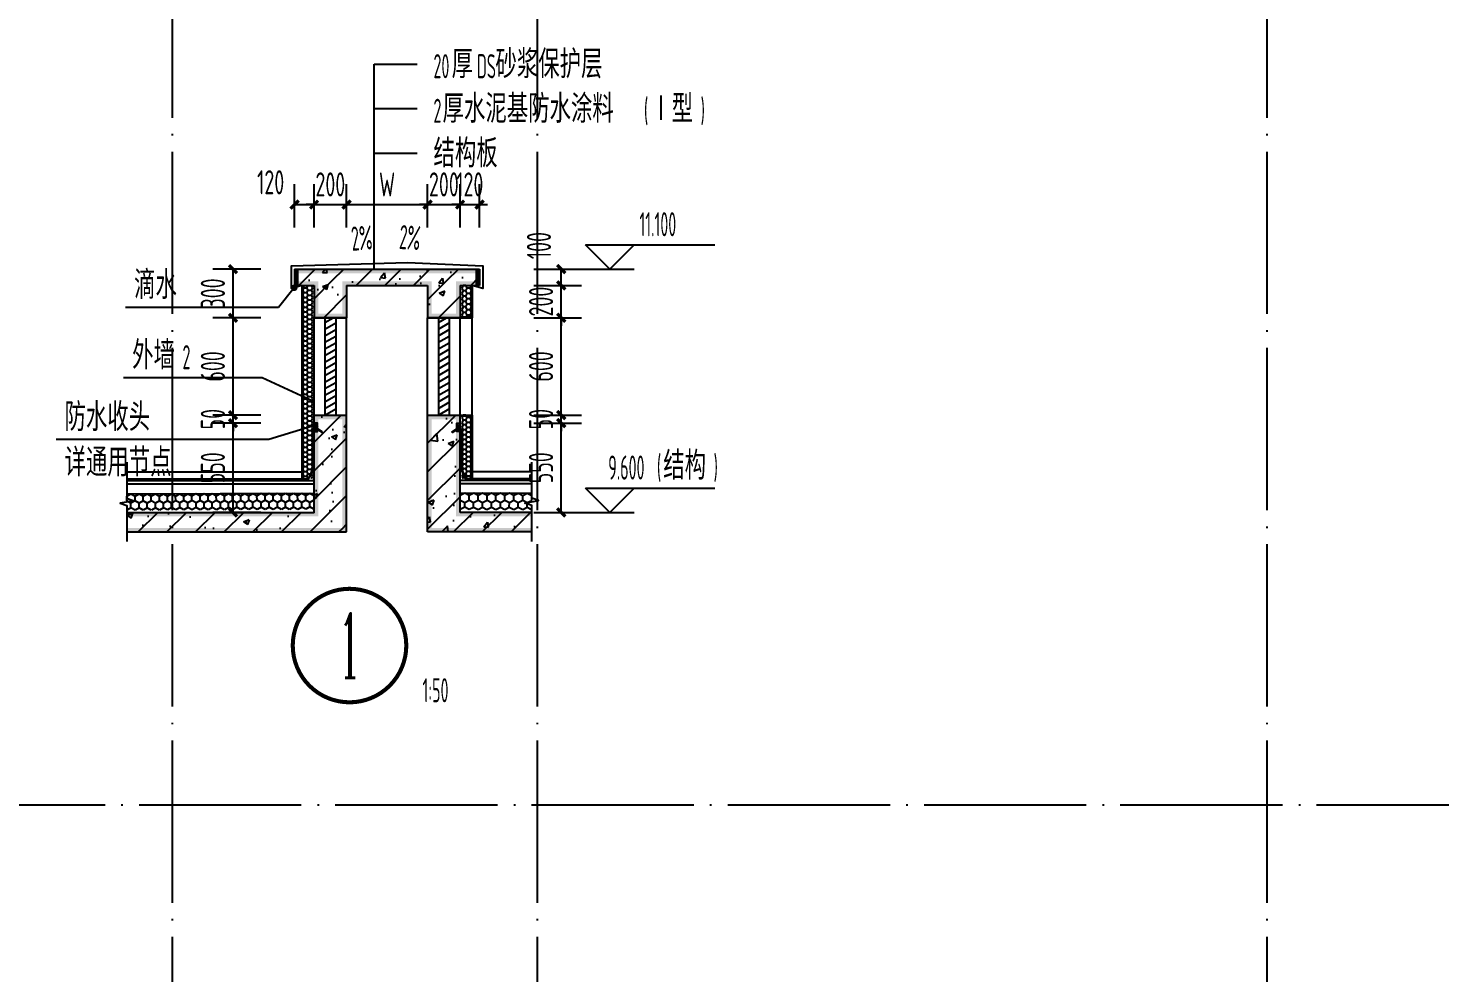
# Model space of a CAD drawing. Extents: x -228436 to 200315, y -41539 to 163917.
# Drawn here: x 6222 to 23627, y 140735 to 152382 of the extents above; entities that cross this region are included whole.
import ezdxf
from ezdxf.enums import TextEntityAlignment as Align

# ---------------------------------------------------------------- set-up
doc = ezdxf.new("R2010")
doc.units = 0
doc.header["$LTSCALE"] = 1000
doc.header["$MEASUREMENT"] = 0
doc.linetypes.add('DASH', pattern=[0.35, 0.25, -0.1])
doc.linetypes.add('X-104 13#平面$0$DOTE', pattern=[2.42, 2, -0.2, 0.02, -0.2])
for name, color, linetype in [('01-标注_尺寸', 124, 'Continuous'), ('01-标注_标高', 200, 'Continuous'), ('01-标注_符号', 200, 'Continuous'), ('02-TEXT_标注', 130, 'Continuous'), ('05-填充_天正', 26, 'Continuous'), ('A-C_窗', 140, 'Continuous'), ('A-O_屋面', 201, 'Continuous'), ('A-O_防水层', 222, 'Continuous'), ('A-SUR_保温', 222, 'Continuous'), ('A-SUR_看线', 231, 'Continuous'), ('A_STR-砌块墙', 121, 'Continuous'), ('A_STR-砼墙', 51, 'Continuous'), ('PUB_WALL', 9, 'Continuous'), ('X-104 13#平面$0$A_AXIS-轴线', 36, 'X-104 13#平面$0$DOTE'), ('构造物', 145, 'Continuous')]:
    doc.layers.add(name, color=color, linetype=linetype)
doc.styles.add('_TCH_DIM', font='ros1.shx', dxfattribs={"width": 0.8, "bigfont": 'jd.shx'})
doc.styles.add('_TCH_DIM_T3', font='ros1.shx', dxfattribs={"width": 0.705882, "bigfont": 'jd.shx'})
doc.styles.add('_TCH_LABEL', font='COMPLEX.shx', dxfattribs={"width": 0.8, "bigfont": 'GBCBIG.shx'})
doc.dimstyles.new('_TCH_ARCH&&50', dxfattribs={"dimtxt": 148.75, "dimasz": 50, "dimexe": 125, "dimexo": 150, "dimgap": 50, "dimtad": 1, "dimdec": 0, "dimzin": 0, "dimdsep": 46, "dimtxsty": '_TCH_DIM_T3', "dimblk": 'ARCHTICK', "dimcen": 0.09, "dimclrt": 7, "dimazin": 2, "dimtfac": 1, "dimtdec": 0, "dimtix": 1, "dimtmove": 2, "dimatfit": 3, "dimfxl": 0, "dimtolj": 1, "dimtzin": 0, "dimarcsym": 0})
pattern_1 = [(45, (0, 0), (-88.3883, 88.3883), []), (50, (0, 0), (358.63, -31.376), [37.5, -412.5]), (355, (0, 0), (-69.376, 376.096), [30, -330]), (100.451, (29.9, -2.6), (289.255, 344.72), [31.87, -350.57]), (46.184, (0, 100), (533.62, -82.76), [56.25, -618.75]), (96.636, (44.47, 93.1), (467.33, 487.06), [47.805, -525.86]), (351.184, (0, 100), (467.33, 487.06), [45, -495]), (21, (50, 75), (298.454, -201.31), [37.5, -412.5]), (326, (50, 75), (121.658, 362.575), [30, -330]), (71.451, (74.87, 58.22), (420.11, 161.265), [31.87, -350.57]), (37.5, (0, 0), (6.08, 166.447), [0, -326, 0, -335, 0, -331.25]), (7.5, (0, 0), (131.535, 197.206), [0, -191, 0, -318.5, 0, -126.25]), (327.5, (-111.5, 0), (266.911, -11.2774), [0, -125, 0, -390, 0, -517.5]), (317.5, (-161.5, 0), (291.593, 50.052), [0, -162.5, 0, -259, 0, -367.5])]

# ---------------------------------------------------------------- blocks, each defined once
blk = doc.blocks.new('X-104 13#平面$0$zzzzx')
at = {"layer": 'X-104 13#平面$0$A_AXIS-轴线', "linetype": 'X-104 13#平面$0$DOTE'}
for p, q in [((8000, -7401), (8000, 28620.3)), ((12500, -7401), (12500, 28620.3)), ((21500, -7401), (21500, 28620.3)), ((60408.4, 18000), (-2925, 18000))]:
    blk.add_line(p, q, dxfattribs=at)
blk = doc.blocks.new('X-104 13#平面')
blk.add_blockref('X-104 13#平面$0$zzzzx', (0, 124800))
blk = doc.blocks.new('A$C1C2A6847')
for p, q in [((52, 23.1), (55, 28.3)), ((52, 19.1), (55, 14)), ((55, 28.3), (55, 14))]:
    blk.add_line(p, q)
for points in [[(0, 21.1), (2, 23.1), (52, 23.1), (52, 19.1), (2, 19.1), (0, 21.1)], [(56, 42.1), (51, 37.1), (51, 5.1), (56, 0.1)], [(56.7, 41.4), (52, 36.7), (52, 26.6)], [(52, 25.6), (52, 16.6)], [(52, 15.6), (52, 5.6), (56.7, 0.9)]]:
    blk.add_lwpolyline(points)
for centre, start, end in [((52, 26.1), 270, 90), ((52, 16.1), 270, 90), ((56.4, 41.8), 315, 135), ((56.4, 0.5), 225, 45)]:
    blk.add_arc(centre, 0.5, start, end)
blk = doc.blocks.new('$LinePat$防水层2')
at = {"color": 0}
blk.add_line((0, 0), (600, 0), dxfattribs=at)
blk.add_solid([(150, 0), (450, 0), (150, -100), (450, -100)], dxfattribs=at)
blk = doc.blocks.new('hkfdj')
at = {"layer": 'A-O_防水层'}
h = blk.add_hatch(dxfattribs=at)
h.set_pattern_fill('AR-SAND', color=256, scale=2)
h.set_pattern_definition([(37.5, (0, 0), (-0.16, 4.89413), [0, -3.8608, 0, -4.318, 0, -4.1275]), (7.5, (0, 0), (4.4952, 7.16825), [0, -2.0828, 0, -3.4798, 0, -1.3335]), (327.5, (-3.124, 0), (7.90992, 0.01437), [0, -1.27, 0, -4.572, 0, -5.969]), (317.5, (-3.124, 0), (7.6356, 2.2293), [0, -0.635, 0, -2.9972, 0, -3.429])])
h.paths.add_polyline_path([(0, 9.6), (20, 42.1), (20, 50), (0, 50)])
at = {"layer": 'A-SUR_保温'}
h = blk.add_hatch(dxfattribs=at)
h.set_pattern_fill('AR-SAND', color=26, scale=5)
h.set_pattern_definition([(37.5, (0, 0), (-0.4, 12.2353), [0, -9.652, 0, -10.795, 0, -10.3187]), (7.5, (0, 0), (11.238, 17.9206), [0, -5.207, 0, -8.6995, 0, -3.3338]), (327.5, (-7.81, 0), (19.7748, 0.036), [0, -3.175, 0, -11.43, 0, -14.9225]), (317.5, (-7.81, 0), (19.089, 5.573), [0, -1.5875, 0, -7.493, 0, -8.5725])])
h.paths.add_polyline_path([(0, 0), (20, 0), (20, 31.2)])
at = {"layer": 'A-O_防水层'}
blk.add_line((0, 0), (20, 31.2), dxfattribs=at)
at = {"layer": 'A-SUR_保温', "color": 26}
blk.add_lwpolyline([(0, 9.6), (20, 42.1), (20, 50), (0, 50)], close=True, dxfattribs=at)
blk.add_lwpolyline([(0, 0), (20, 0), (20, 31.2), (0, 0)], dxfattribs=at)
at = {"layer": 'A_STR-砼墙'}
blk.add_lwpolyline([(0, 0), (20, 0), (20, 50), (0, 50)], dxfattribs=at)
at = {"layer": 'A-O_防水层', "xscale": -0.06179907963367476, "yscale": 0.05, "zscale": 0.05, "rotation": 57.35839678470601}
blk.add_blockref('$LinePat$防水层2', (15.8, 33.9), dxfattribs=at)
at = {"layer": '构造物', "linetype": 'DASH', "ltscale": 0.2, "xscale": -1, "rotation": 325.8566869774667}
blk.add_blockref('A$C1C2A6847', (37.9, -24.2), dxfattribs=at)
blk = doc.blocks.new('$LinePat$聚苯板')
at = {"color": 0}
for p, q in [((14.8, -8.6), (0, 0)), ((29.7, 0), (14.8, -8.6)), ((14.8, -25.7), (0, -34.3)), ((0, -34.3), (0, -51.4)), ((14.8, -8.6), (14.8, -25.7)), ((29.7, -34.3), (14.8, -25.7)), ((0, -51.4), (14.8, -60)), ((14.8, -60), (29.7, -51.4))]:
    blk.add_line(p, q, dxfattribs=at)
blk = doc.blocks.new('_ArchTick')
at = {"color": 0, "linetype": 'ByBlock', "const_width": 0.4}
blk.add_lwpolyline([(-0.5, -0.5), (0.5, 0.5)], dxfattribs=at)
blk = doc.blocks.new('*D721')
at = {"layer": '01-标注_尺寸', "color": 0, "lineweight": -2, "transparency": 16777216}
for p, q in [((13.1, 1680), (307.1, 1680)), ((182.1, 1580), (182.1, 1680)), ((13.1, 1580), (307.1, 1580))]:
    blk.add_line(p, q, dxfattribs=at)
at = {"layer": 'Defpoints', "color": 0, "transparency": 16777216}
for p in [(-136.9, 1680), (182.1, 1680), (-136.9, 1580)]:
    blk.add_point(p, dxfattribs=at)
at = {"layer": '01-标注_尺寸', "color": 0, "lineweight": -2, "transparency": 16777216, "xscale": 50, "yscale": 50, "zscale": 50}
for p, rotation in [((182.1, 1680), 90), ((182.1, 1580), 270)]:
    blk.add_blockref('_ArchTick', p, dxfattribs=dict(at, rotation=rotation))
at = {"layer": '01-标注_尺寸', "color": 7, "transparency": 16777216, "insert": (44.6, 1825.2), "char_height": 148.75, "attachment_point": 5, "rotation": 90, "style": '_TCH_DIM_T3'}
blk.add_mtext('\\A1;100', dxfattribs=at)
blk = doc.blocks.new('*D722')
at = {"layer": '01-标注_尺寸', "color": 0, "lineweight": -2, "transparency": 16777216}
for p, q in [((13.1, 1580), (307.1, 1580)), ((182.1, 1580), (182.1, 1630)), ((182.1, 1380), (182.1, 1580)), ((13.1, 1380), (307.1, 1380)), ((182.1, 1380), (182.1, 1330))]:
    blk.add_line(p, q, dxfattribs=at)
at = {"layer": 'Defpoints', "color": 0, "transparency": 16777216}
for p in [(-136.9, 1580), (182.1, 1580), (-136.9, 1380)]:
    blk.add_point(p, dxfattribs=at)
at = {"layer": '01-标注_尺寸', "color": 0, "lineweight": -2, "transparency": 16777216, "xscale": 50, "yscale": 50, "zscale": 50}
for p, rotation in [((182.1, 1580), 270), ((182.1, 1380), 90)]:
    blk.add_blockref('_ArchTick', p, dxfattribs=dict(at, rotation=rotation))
at = {"layer": '01-标注_尺寸', "color": 7, "transparency": 16777216, "insert": (57.7, 1480), "char_height": 148.75, "attachment_point": 5, "rotation": 90, "style": '_TCH_DIM_T3'}
blk.add_mtext('\\A1;200', dxfattribs=at)
blk = doc.blocks.new('*D723')
at = {"layer": '01-标注_尺寸', "color": 0, "lineweight": -2, "transparency": 16777216}
for p, q in [((13.1, 1380), (307.1, 1380)), ((182.1, 780), (182.1, 1380)), ((13.1, 780), (307.1, 780))]:
    blk.add_line(p, q, dxfattribs=at)
at = {"layer": 'Defpoints', "color": 0, "transparency": 16777216}
for p in [(-136.9, 1380), (182.1, 1380), (-136.9, 780)]:
    blk.add_point(p, dxfattribs=at)
at = {"layer": '01-标注_尺寸', "color": 0, "lineweight": -2, "transparency": 16777216, "xscale": 50, "yscale": 50, "zscale": 50}
for p, rotation in [((182.1, 1380), 90), ((182.1, 780), 270)]:
    blk.add_blockref('_ArchTick', p, dxfattribs=dict(at, rotation=rotation))
at = {"layer": '01-标注_尺寸', "color": 7, "transparency": 16777216, "insert": (57.7, 1080), "char_height": 148.75, "attachment_point": 5, "rotation": 90, "style": '_TCH_DIM_T3'}
blk.add_mtext('\\A1;600', dxfattribs=at)
blk = doc.blocks.new('*D724')
at = {"layer": '01-标注_尺寸', "color": 0, "lineweight": -2, "transparency": 16777216}
for p, q in [((182.1, 780), (182.1, 830)), ((13.1, 780), (307.1, 780)), ((13.1, 730.4), (307.1, 730.4)), ((182.1, 730.4), (182.1, 780)), ((182.1, 730.4), (182.1, 680.4))]:
    blk.add_line(p, q, dxfattribs=at)
at = {"layer": 'Defpoints', "color": 0, "transparency": 16777216}
for p in [(-136.9, 780), (-136.9, 730.4), (182.1, 780)]:
    blk.add_point(p, dxfattribs=at)
at = {"layer": '01-标注_尺寸', "color": 0, "lineweight": -2, "transparency": 16777216, "xscale": 50, "yscale": 50, "zscale": 50}
for p, rotation in [((182.1, 780), 270), ((182.1, 730.4), 90)]:
    blk.add_blockref('_ArchTick', p, dxfattribs=dict(at, rotation=rotation))
at = {"layer": '01-标注_尺寸', "color": 7, "transparency": 16777216, "insert": (57.7, 755.2), "char_height": 148.75, "attachment_point": 5, "rotation": 90, "style": '_TCH_DIM_T3'}
blk.add_mtext('\\A1;50', dxfattribs=at)
blk = doc.blocks.new('*D725')
at = {"layer": '01-标注_尺寸', "color": 0, "lineweight": -2, "transparency": 16777216}
for p, q in [((13.1, 730.4), (307.1, 730.4)), ((182.1, 180), (182.1, 730.4)), ((13.1, 180), (307.1, 180))]:
    blk.add_line(p, q, dxfattribs=at)
at = {"layer": 'Defpoints', "color": 0, "transparency": 16777216}
for p in [(-136.9, 730.4), (182.1, 730.4), (-136.9, 180)]:
    blk.add_point(p, dxfattribs=at)
at = {"layer": '01-标注_尺寸', "color": 0, "lineweight": -2, "transparency": 16777216, "xscale": 50, "yscale": 50, "zscale": 50}
for p, rotation in [((182.1, 730.4), 90), ((182.1, 180), 270)]:
    blk.add_blockref('_ArchTick', p, dxfattribs=dict(at, rotation=rotation))
at = {"layer": '01-标注_尺寸', "color": 7, "transparency": 16777216, "insert": (57.7, 455.2), "char_height": 148.75, "attachment_point": 5, "rotation": 90, "style": '_TCH_DIM_T3'}
blk.add_mtext('\\A1;550', dxfattribs=at)
blk = doc.blocks.new('*D726')
at = {"layer": '01-标注_尺寸', "color": 0, "lineweight": -2, "transparency": 16777216}
for p, q in [((-1670, 730.4), (-1966.5, 730.4)), ((-1841.5, 180), (-1841.5, 730.4)), ((-1670, 180), (-1966.5, 180))]:
    blk.add_line(p, q, dxfattribs=at)
at = {"layer": 'Defpoints', "color": 0, "transparency": 16777216}
for p in [(-1841.5, 730.4), (-1520, 730.4), (-1520, 180)]:
    blk.add_point(p, dxfattribs=at)
at = {"layer": '01-标注_尺寸', "color": 0, "lineweight": -2, "transparency": 16777216, "xscale": 50, "yscale": 50, "zscale": 50}
for p, rotation in [((-1841.5, 730.4), 90), ((-1841.5, 180), 270)]:
    blk.add_blockref('_ArchTick', p, dxfattribs=dict(at, rotation=rotation))
at = {"layer": '01-标注_尺寸', "color": 7, "transparency": 16777216, "insert": (-1965.9, 455.2), "char_height": 148.75, "attachment_point": 5, "rotation": 90, "style": '_TCH_DIM_T3'}
blk.add_mtext('\\A1;550', dxfattribs=at)
blk = doc.blocks.new('*D727')
at = {"layer": '01-标注_尺寸', "color": 0, "lineweight": -2, "transparency": 16777216}
for p, q in [((-1841.5, 780), (-1841.5, 830)), ((-1670, 780), (-1966.5, 780)), ((-1670, 730.4), (-1966.5, 730.4)), ((-1841.5, 730.4), (-1841.5, 780)), ((-1841.5, 730.4), (-1841.5, 680.4))]:
    blk.add_line(p, q, dxfattribs=at)
at = {"layer": 'Defpoints', "color": 0, "transparency": 16777216}
for p in [(-1841.5, 780), (-1520, 780), (-1520, 730.4)]:
    blk.add_point(p, dxfattribs=at)
at = {"layer": '01-标注_尺寸', "color": 0, "lineweight": -2, "transparency": 16777216, "xscale": 50, "yscale": 50, "zscale": 50}
for p, rotation in [((-1841.5, 780), 270), ((-1841.5, 730.4), 90)]:
    blk.add_blockref('_ArchTick', p, dxfattribs=dict(at, rotation=rotation))
at = {"layer": '01-标注_尺寸', "color": 7, "transparency": 16777216, "insert": (-1965.9, 755.2), "char_height": 148.75, "attachment_point": 5, "rotation": 90, "style": '_TCH_DIM_T3'}
blk.add_mtext('\\A1;50', dxfattribs=at)
blk = doc.blocks.new('*D728')
at = {"layer": '01-标注_尺寸', "color": 0, "lineweight": -2, "transparency": 16777216}
for p, q in [((-1670, 1380), (-1966.5, 1380)), ((-1841.5, 780), (-1841.5, 1380)), ((-1670, 780), (-1966.5, 780))]:
    blk.add_line(p, q, dxfattribs=at)
at = {"layer": 'Defpoints', "color": 0, "transparency": 16777216}
for p in [(-1841.5, 1380), (-1520, 1380), (-1520, 780)]:
    blk.add_point(p, dxfattribs=at)
at = {"layer": '01-标注_尺寸', "color": 0, "lineweight": -2, "transparency": 16777216, "xscale": 50, "yscale": 50, "zscale": 50}
for p, rotation in [((-1841.5, 1380), 90), ((-1841.5, 780), 270)]:
    blk.add_blockref('_ArchTick', p, dxfattribs=dict(at, rotation=rotation))
at = {"layer": '01-标注_尺寸', "color": 7, "transparency": 16777216, "insert": (-1965.9, 1080), "char_height": 148.75, "attachment_point": 5, "rotation": 90, "style": '_TCH_DIM_T3'}
blk.add_mtext('\\A1;600', dxfattribs=at)
blk = doc.blocks.new('*D729')
at = {"layer": '01-标注_尺寸', "color": 0, "lineweight": -2, "transparency": 16777216}
for p, q in [((-1670, 1680), (-1966.5, 1680)), ((-1841.5, 1380), (-1841.5, 1680)), ((-1670, 1380), (-1966.5, 1380))]:
    blk.add_line(p, q, dxfattribs=at)
at = {"layer": 'Defpoints', "color": 0, "transparency": 16777216}
for p in [(-1841.5, 1680), (-1520, 1680), (-1520, 1380)]:
    blk.add_point(p, dxfattribs=at)
at = {"layer": '01-标注_尺寸', "color": 0, "lineweight": -2, "transparency": 16777216, "xscale": 50, "yscale": 50, "zscale": 50}
for p, rotation in [((-1841.5, 1680), 90), ((-1841.5, 1380), 270)]:
    blk.add_blockref('_ArchTick', p, dxfattribs=dict(at, rotation=rotation))
at = {"layer": '01-标注_尺寸', "color": 7, "transparency": 16777216, "insert": (-1965.9, 1530), "char_height": 148.75, "attachment_point": 5, "rotation": 90, "style": '_TCH_DIM_T3'}
blk.add_mtext('\\A1;300', dxfattribs=at)
blk = doc.blocks.new('*D730')
at = {"layer": '01-标注_尺寸', "color": 0, "lineweight": -2, "transparency": 16777216}
for p, q in [((-1461.6, 1937.6), (-1461.6, 2203)), ((-1341.6, 1937.6), (-1341.6, 2203)), ((-1461.6, 2078), (-1341.6, 2078))]:
    blk.add_line(p, q, dxfattribs=at)
at = {"layer": 'Defpoints', "color": 0, "transparency": 16777216}
for p in [(-1341.6, 2078), (-1461.6, 1787.6), (-1341.6, 1787.6)]:
    blk.add_point(p, dxfattribs=at)
at = {"layer": '01-标注_尺寸', "color": 0, "lineweight": -2, "transparency": 16777216, "xscale": 50, "yscale": 50, "zscale": 50, "rotation": 180}
blk.add_blockref('_ArchTick', (-1461.6, 2078), dxfattribs=at)
at = {"layer": '01-标注_尺寸', "color": 0, "lineweight": -2, "transparency": 16777216, "xscale": 50, "yscale": 50, "zscale": 50}
blk.add_blockref('_ArchTick', (-1341.6, 2078), dxfattribs=at)
at = {"layer": '01-标注_尺寸', "color": 7, "transparency": 16777216, "insert": (-1609.4, 2215.5), "char_height": 148.75, "attachment_point": 5, "style": '_TCH_DIM_T3'}
blk.add_mtext('\\A1;120', dxfattribs=at)
blk = doc.blocks.new('*D731')
at = {"layer": '01-标注_尺寸', "color": 0, "lineweight": -2, "transparency": 16777216}
for p, q in [((-1341.6, 1937.6), (-1341.6, 2203)), ((-1141.6, 1937.6), (-1141.6, 2203)), ((-1341.6, 2078), (-1391.6, 2078)), ((-1341.6, 2078), (-1141.6, 2078)), ((-1141.6, 2078), (-1091.6, 2078))]:
    blk.add_line(p, q, dxfattribs=at)
at = {"layer": 'Defpoints', "color": 0, "transparency": 16777216}
for p in [(-1141.6, 2078), (-1341.6, 1787.6), (-1141.6, 1787.6)]:
    blk.add_point(p, dxfattribs=at)
at = {"layer": '01-标注_尺寸', "color": 0, "lineweight": -2, "transparency": 16777216, "xscale": 50, "yscale": 50, "zscale": 50}
blk.add_blockref('_ArchTick', (-1341.6, 2078), dxfattribs=at)
at = {"layer": '01-标注_尺寸', "color": 0, "lineweight": -2, "transparency": 16777216, "xscale": 50, "yscale": 50, "zscale": 50, "rotation": 180}
blk.add_blockref('_ArchTick', (-1141.6, 2078), dxfattribs=at)
at = {"layer": '01-标注_尺寸', "color": 7, "transparency": 16777216, "insert": (-1241.6, 2202.3), "char_height": 148.75, "attachment_point": 5, "style": '_TCH_DIM_T3'}
blk.add_mtext('\\A1;200', dxfattribs=at)
blk = doc.blocks.new('*D732')
at = {"layer": '01-标注_尺寸', "color": 0, "lineweight": -2, "transparency": 16777216}
for p, q in [((-1141.6, 1937.6), (-1141.6, 2203)), ((-641.6, 1937.6), (-641.6, 2203)), ((-1141.6, 2078), (-641.6, 2078))]:
    blk.add_line(p, q, dxfattribs=at)
at = {"layer": 'Defpoints', "color": 0, "transparency": 16777216}
for p in [(-641.6, 2078), (-1141.6, 1787.6), (-641.6, 1787.6)]:
    blk.add_point(p, dxfattribs=at)
at = {"layer": '01-标注_尺寸', "color": 0, "lineweight": -2, "transparency": 16777216, "xscale": 50, "yscale": 50, "zscale": 50, "rotation": 180}
blk.add_blockref('_ArchTick', (-1141.6, 2078), dxfattribs=at)
at = {"layer": '01-标注_尺寸', "color": 0, "lineweight": -2, "transparency": 16777216, "xscale": 50, "yscale": 50, "zscale": 50}
blk.add_blockref('_ArchTick', (-641.6, 2078), dxfattribs=at)
at = {"layer": '01-标注_尺寸', "color": 7, "transparency": 16777216, "insert": (-891.6, 2202.3), "char_height": 148.75, "attachment_point": 5, "style": '_TCH_DIM_T3'}
blk.add_mtext('\\A1;W', dxfattribs=at)
blk = doc.blocks.new('*D733')
at = {"layer": '01-标注_尺寸', "color": 0, "lineweight": -2, "transparency": 16777216}
for p, q in [((-641.6, 1937.6), (-641.6, 2203)), ((-441.6, 1937.6), (-441.6, 2203)), ((-641.6, 2078), (-691.6, 2078)), ((-641.6, 2078), (-441.6, 2078)), ((-441.6, 2078), (-391.6, 2078))]:
    blk.add_line(p, q, dxfattribs=at)
at = {"layer": 'Defpoints', "color": 0, "transparency": 16777216}
for p in [(-441.6, 2078), (-641.6, 1787.6), (-441.6, 1787.6)]:
    blk.add_point(p, dxfattribs=at)
at = {"layer": '01-标注_尺寸', "color": 0, "lineweight": -2, "transparency": 16777216, "xscale": 50, "yscale": 50, "zscale": 50}
blk.add_blockref('_ArchTick', (-641.6, 2078), dxfattribs=at)
at = {"layer": '01-标注_尺寸', "color": 0, "lineweight": -2, "transparency": 16777216, "xscale": 50, "yscale": 50, "zscale": 50, "rotation": 180}
blk.add_blockref('_ArchTick', (-441.6, 2078), dxfattribs=at)
at = {"layer": '01-标注_尺寸', "color": 7, "transparency": 16777216, "insert": (-541.6, 2202.3), "char_height": 148.75, "attachment_point": 5, "style": '_TCH_DIM_T3'}
blk.add_mtext('\\A1;200', dxfattribs=at)
blk = doc.blocks.new('*D734')
at = {"layer": '01-标注_尺寸', "color": 0, "lineweight": -2, "transparency": 16777216}
for p, q in [((-441.6, 1937.6), (-441.6, 2203)), ((-321.6, 1937.6), (-321.6, 2203)), ((-441.6, 2078), (-491.6, 2078)), ((-441.6, 2078), (-321.6, 2078)), ((-321.6, 2078), (-271.6, 2078))]:
    blk.add_line(p, q, dxfattribs=at)
at = {"layer": 'Defpoints', "color": 0, "transparency": 16777216}
for p in [(-321.6, 2078), (-441.6, 1787.6), (-321.6, 1787.6)]:
    blk.add_point(p, dxfattribs=at)
at = {"layer": '01-标注_尺寸', "color": 0, "lineweight": -2, "transparency": 16777216, "xscale": 50, "yscale": 50, "zscale": 50}
blk.add_blockref('_ArchTick', (-441.6, 2078), dxfattribs=at)
at = {"layer": '01-标注_尺寸', "color": 0, "lineweight": -2, "transparency": 16777216, "xscale": 50, "yscale": 50, "zscale": 50, "rotation": 180}
blk.add_blockref('_ArchTick', (-321.6, 2078), dxfattribs=at)
at = {"layer": '01-标注_尺寸', "color": 7, "transparency": 16777216, "insert": (-381.6, 2202.3), "char_height": 148.75, "attachment_point": 5, "style": '_TCH_DIM_T3'}
blk.add_mtext('\\A1;120', dxfattribs=at)
blk = doc.blocks.new('$WINLIB2D$00000039')
at = {"color": 0}
for points in [[(-0.5, 0.5), (-0.5, -0.5)], [(0.5, 0.5), (-0.5, 0.5)], [(0.5, -0.5), (0.5, 0.5)], [(-0.5, 0.167), (0.5, 0.167)], [(-0.384, -0.167), (-0.448, 0.167)], [(-0.316, -0.167), (-0.38, 0.167)], [(-0.248, -0.167), (-0.312, 0.167)], [(-0.18, -0.167), (-0.244, 0.167)], [(-0.112, -0.167), (-0.176, 0.167)], [(-0.044, -0.167), (-0.108, 0.167)], [(0.024, -0.167), (-0.04, 0.167)], [(0.092, -0.167), (0.028, 0.167)], [(0.16, -0.167), (0.096, 0.167)], [(0.228, -0.167), (0.164, 0.167)], [(0.296, -0.167), (0.232, 0.167)], [(0.364, -0.167), (0.3, 0.167)], [(0.432, -0.167), (0.368, 0.167)], [(0.5, -0.167), (0.436, 0.167)], [(-0.452, -0.167), (-0.5, 0.084)], [(-0.5, -0.167), (0.5, -0.167)], [(0.5, -0.5), (-0.5, -0.5)]]:
    blk.add_lwpolyline(points, dxfattribs=at)
blk = doc.blocks.new('dfds45f9')
at = {"layer": '05-填充_天正'}
h = blk.add_hatch(dxfattribs=at)
h.set_pattern_fill('钢筋混凝土', color=256, scale=50, style=0)
h.set_pattern_definition(pattern_1)
h.paths.add_polyline_path([(-1461.6, 1680), (-1461.6, 1580), (-1341.6, 1580), (-1316.6, 1605), (-1241.6, 1613.3), (-1241.6, 1680)])
h = blk.add_hatch(dxfattribs=at)
h.set_pattern_fill('钢筋混凝土', color=256, scale=50, style=0)
h.set_pattern_definition(pattern_1)
h.paths.add_polyline_path([(-1241.6, 1613.3), (-1166.6, 1605), (-1141.6, 1580), (-641.6, 1580), (-616.6, 1605), (-541.6, 1613.3), (-541.6, 1680), (-1241.6, 1680)])
h = blk.add_hatch(dxfattribs=at)
h.set_pattern_fill('钢筋混凝土', color=256, scale=50, style=0)
h.set_pattern_definition(pattern_1)
h.paths.add_polyline_path([(-541.6, 1613.3), (-466.6, 1605), (-441.6, 1580), (-321.6, 1580), (-321.6, 1680), (-541.6, 1680)])
h = blk.add_hatch(dxfattribs=at)
h.set_pattern_fill('钢筋混凝土', color=256, scale=50, style=0)
h.set_pattern_definition(pattern_1)
h.paths.add_polyline_path([(-1241.6, 1613.3), (-1316.6, 1605), (-1341.6, 1580), (-1341.6, 1380), (-1141.6, 1380), (-1141.6, 1580), (-1166.6, 1605)])
h = blk.add_hatch(dxfattribs=at)
h.set_pattern_fill('钢筋混凝土', color=256, scale=50, style=0)
h.set_pattern_definition(pattern_1)
h.paths.add_polyline_path([(-541.6, 1613.3), (-616.6, 1605), (-641.6, 1580), (-641.6, 1380), (-441.6, 1380), (-441.6, 1580), (-466.6, 1605)])
h = blk.add_hatch(dxfattribs=at)
h.set_pattern_fill('钢筋混凝土', color=256, scale=50, style=0)
h.set_pattern_definition(pattern_1)
h.paths.add_polyline_path([(-1316.6, 155), (-1166.6, 85), (-1141.6, 60), (-1141.6, 780), (-1341.6, 780), (-1341.6, 180)])
h = blk.add_hatch(dxfattribs=at)
h.set_pattern_fill('钢筋混凝土', color=256, scale=50, style=0)
h.set_pattern_definition(pattern_1)
h.paths.add_polyline_path([(-616.6, 85), (-466.6, 155), (-441.6, 180), (-441.6, 780), (-641.6, 780), (-641.6, 60)])
h = blk.add_hatch(dxfattribs=at)
h.set_pattern_fill('钢筋混凝土', color=256, scale=50, style=0)
h.set_pattern_definition(pattern_1)
h.paths.add_polyline_path([(-2496.1, 180), (-2496.1, 60), (-1141.6, 60), (-1166.6, 85), (-1316.6, 155), (-1341.6, 180)])
h = blk.add_hatch(dxfattribs=at)
h.set_pattern_fill('钢筋混凝土', color=256, scale=50, style=0)
h.set_pattern_definition(pattern_1)
h.paths.add_polyline_path([(0, 60), (0, 180), (-441.6, 180), (-466.6, 155), (-616.6, 85), (-641.6, 60)])
at = {"layer": 'PUB_WALL'}
for points in [[(-1461.6, 1680), (-1241.6, 1680), (-1241.6, 1655), (-1461.6, 1655)], [(-1461.6, 1680), (-1461.6, 1580), (-1436.6, 1580), (-1436.6, 1680)], [(-1241.6, 1680), (-541.6, 1680), (-541.6, 1655), (-1241.6, 1655)], [(-541.6, 1680), (-321.6, 1680), (-321.6, 1655), (-541.6, 1655)], [(-321.6, 1680), (-321.6, 1580), (-346.6, 1580), (-346.6, 1680)], [(-1461.6, 1580), (-1341.6, 1580), (-1316.6, 1605), (-1461.6, 1605)], [(-1341.6, 1580), (-1341.6, 1380), (-1316.6, 1380), (-1316.6, 1605)], [(-1141.6, 1580), (-1141.6, 1380), (-1166.6, 1380), (-1166.6, 1605)], [(-1141.6, 1580), (-641.6, 1580), (-616.6, 1605), (-1166.6, 1605)], [(-641.6, 1580), (-641.6, 1380), (-616.6, 1380), (-616.6, 1605)], [(-441.6, 1580), (-441.6, 1380), (-466.6, 1380), (-466.6, 1605)], [(-441.6, 1580), (-321.6, 1580), (-321.6, 1605), (-466.6, 1605)], [(-1141.6, 1380), (-1341.6, 1380), (-1341.6, 1405), (-1141.6, 1405)], [(-441.6, 1380), (-641.6, 1380), (-641.6, 1405), (-441.6, 1405)], [(-1341.6, 180), (-1341.6, 780), (-1316.6, 780), (-1316.6, 155)], [(-1341.6, 780), (-1141.6, 780), (-1141.6, 755), (-1341.6, 755)], [(-1141.6, 60), (-1141.6, 780), (-1166.6, 780), (-1166.6, 85)], [(-641.6, 60), (-641.6, 780), (-616.6, 780), (-616.6, 85)], [(-641.6, 780), (-441.6, 780), (-441.6, 755), (-641.6, 755)], [(-441.6, 180), (-441.6, 780), (-466.6, 780), (-466.6, 155)], [(-2496.1, 180), (-1341.6, 180), (-1316.6, 155), (-2496.1, 155)], [(0, 180), (-441.6, 180), (-466.6, 155), (0, 155)], [(-2496.1, 60), (-1141.6, 60), (-1166.6, 85), (-2496.1, 85)], [(0, 60), (-641.6, 60), (-616.6, 85), (0, 85)]]:
    blk.add_hatch(color=256, dxfattribs=at).paths.add_polyline_path(points)
at = {"layer": '01-标注_标高'}
for p, q in [((482.1, 1680), (332.1, 1830)), ((332.1, 1830), (1128.6, 1830)), ((482.1, 1680), (632.1, 1830)), ((132.1, 1680), (632.1, 1680)), ((482.1, 180), (332.1, 330)), ((332.1, 330), (1128.6, 330)), ((482.1, 180), (632.1, 330)), ((132.1, 180), (632.1, 180))]:
    blk.add_line(p, q, dxfattribs=at)
at = {"layer": '01-标注_符号'}
for p, q in [((-971.3, 2394.8), (-971.3, 2944.3)), ((-971.3, 2944.3), (-705.4, 2944.3)), ((-971.3, 2669.5), (-705.4, 2669.5)), ((-971.3, 1680), (-971.3, 2394.8)), ((-971.3, 2394.8), (-705.4, 2394.8)), ((-1463.7, 1564.9), (-1560.3, 1444)), ((-1560.3, 1444), (-2504.3, 1444)), ((-1661, 1010.3), (-2515.9, 1010.3)), ((-1341.6, 861.1), (-1661, 1010.3)), ((-1325.4, 719.1), (-1621.3, 629.1)), ((-1621.3, 629.1), (-2932.9, 629.1))]:
    blk.add_line(p, q, dxfattribs=at)
for points in [[(-846.2, 1759.2, 0, 0, 0), (-1104.9, 1740.2, 40, 0, 0), (-1254.5, 1729.2, 0, 0, 0)], [(-937, 1759.2, 0, 0, 0), (-752.4, 1747.8, 40, 0, 0), (-602.6, 1738.5, 0, 0, 0)]]:
    blk.add_lwpolyline(points, format="xyseb", dxfattribs=at)
for points, const_width in [([(-1457.5, 1572.8, 1), (-1470, 1557.1, 1)], 20), ([(-773.3, -640.7, 1), (-1473.3, -640.7, 1)], 25)]:
    blk.add_lwpolyline(points, format="xyb", close=True, dxfattribs=dict(at, const_width=const_width))
for points in [[(-2496.1, 490.4), (-2496.1, 267.7), (-2454.1, 252.4), (-2538.1, 237.6), (-2496.1, 222.7), (-2496.1, 0)], [(0, 0), (0, 222.7), (-42, 238), (42, 252.8), (0, 267.7), (0, 490.4)]]:
    blk.add_lwpolyline(points, dxfattribs=at)
at = {"layer": 'A-O_屋面'}
for p, q in [((-2496.1, 430.4), (-1416.6, 430.4)), ((-2496.1, 377.3), (-1341.6, 377.2)), ((-2496.1, 357.3), (-1342.8, 357.2)), ((0, 377.2), (-441.6, 377.2)), ((0, 357.2), (-440.4, 357.2)), ((0, 430.4), (-366.6, 430.4)), ((-2496.1, 293.8), (-1342.8, 299.4)), ((0, 297.3), (-440.4, 299.4))]:
    blk.add_line(p, q, dxfattribs=at)
at = {"layer": 'A-O_防水层'}
for points in [[(-2496.1, 387.3), (-1371.2, 387.2)], [(-2496.1, 377.3), (-1371.3, 377.2)], [(0, 387.2), (-412.1, 387.2)], [(0, 377.2), (-411.9, 377.2)]]:
    blk.add_lwpolyline(points, dxfattribs=at)
at = {"layer": 'A-SUR_保温'}
for p, q in [((-1416.6, 1580), (-1416.6, 387.2)), ((-1411.6, 1580), (-1411.6, 387.2)), ((-371.6, 1580), (-371.6, 1385)), ((-366.6, 1580), (-366.6, 1380)), ((-441.6, 1385), (-371.6, 1385)), ((-441.6, 1380), (-366.6, 1380)), ((-441.6, 780), (-366.6, 780)), ((-441.6, 775), (-371.6, 775)), ((-371.6, 775), (-371.6, 387.2)), ((-366.6, 780), (-366.6, 387.2))]:
    blk.add_line(p, q, dxfattribs=at)
at = {"layer": 'A-SUR_看线'}
for p, q in [((-641.6, 780), (-641.6, 1380)), ((-366.6, 780), (-366.6, 1380))]:
    blk.add_line(p, q, dxfattribs=at)
blk.add_lwpolyline([(-1416.6, 1580), (-1481.6, 1560), (-1481.6, 1700), (-766.6, 1720), (-301.6, 1700), (-301.6, 1560), (-366.6, 1580)], dxfattribs=at)
at = {"layer": 'A_STR-砌块墙'}
for p, q in [((-1341.6, 1380), (-1141.6, 1380)), ((-641.6, 1380), (-441.6, 1380)), ((-1341.6, 780), (-1141.6, 780)), ((-641.6, 780), (-441.6, 780))]:
    blk.add_line(p, q, dxfattribs=at)
at = {"layer": 'A_STR-砼墙'}
for p, q in [((-1461.6, 1680), (-1241.6, 1680)), ((-1461.6, 1680), (-1461.6, 1580)), ((-1241.6, 1680), (-541.6, 1680)), ((-541.6, 1680), (-321.6, 1680)), ((-321.6, 1680), (-321.6, 1580)), ((-1461.6, 1580), (-1341.6, 1580)), ((-1341.6, 1580), (-1341.6, 1380)), ((-1141.6, 1580), (-1141.6, 1380)), ((-1141.6, 1580), (-641.6, 1580)), ((-641.6, 1580), (-641.6, 1380)), ((-441.6, 1580), (-441.6, 1380)), ((-441.6, 1580), (-321.6, 1580)), ((-1141.6, 1380), (-1341.6, 1380)), ((-441.6, 1380), (-641.6, 1380)), ((-1341.6, 180), (-1341.6, 780)), ((-1341.6, 780), (-1141.6, 780)), ((-1141.6, 60), (-1141.6, 780)), ((-641.6, 60), (-641.6, 780)), ((-641.6, 780), (-441.6, 780)), ((-441.6, 180), (-441.6, 780)), ((-2496.1, 180), (-1341.6, 180)), ((0, 180), (-441.6, 180)), ((-2496.1, 60), (-1141.6, 60)), ((0, 60), (-641.6, 60))]:
    blk.add_line(p, q, dxfattribs=at)
blk.add_blockref('hkfdj', (-1341.6, 680))
at = {"xscale": -1}
blk.add_blockref('hkfdj', (-441.6, 680), dxfattribs=at)
at = {"layer": 'A-C_窗', "xscale": 600.0000000031723, "yscale": 200, "zscale": 200, "rotation": 270.0000000000069}
for p in [(-1241.6, 1080), (-541.6, 1080)]:
    blk.add_blockref('$WINLIB2D$00000039', p, dxfattribs=at)
at = {"layer": 'A-O_防水层', "yscale": 0.05, "zscale": 0.05}
for p, xscale, rotation in [((-1351.6, 680.4), -0.05428530994430025, 89.99999999040708), ((-1351.6, 647.9), -0.05428530994430025, 89.99999999040708), ((-1351.6, 615.3), -0.05428530994430025, 89.99999999040708), ((-1346.6, 680.4), -0.05428530994430025, 89.99999999040708), ((-1346.6, 647.9), -0.05428530994430025, 89.99999999040708), ((-1346.6, 615.3), -0.05428530994430025, 89.99999999040708), ((-436.6, 680.4), 0.05428530994430023, 270.0000000095929), ((-436.6, 647.9), 0.05428530994430023, 270.0000000095929), ((-436.6, 615.3), 0.05428530994430023, 270.0000000095929), ((-431.6, 680.4), 0.05428530994430025, 270.0000000095929), ((-431.6, 647.9), 0.05428530994430025, 270.0000000095929), ((-431.6, 615.3), 0.05428530994430025, 270.0000000095929), ((-1351.6, 582.7), -0.05428530994430025, 89.99999999040708), ((-1351.6, 550.1), -0.05428530994430025, 89.99999999040708), ((-1346.6, 582.7), -0.05428530994430025, 89.99999999040708), ((-1346.6, 550.1), -0.05428530994430025, 89.99999999040708), ((-436.6, 582.7), 0.05428530994430023, 270.0000000095929), ((-436.6, 550.1), 0.05428530994430023, 270.0000000095929), ((-431.6, 582.7), 0.05428530994430025, 270.0000000095929), ((-431.6, 550.1), 0.05428530994430025, 270.0000000095929), ((-1353.1, 449.6), -0.05833587022317405, 73.6483409791993), ((-1348.4, 447.4), -0.06190077873442622, 71.92635750451966), ((-1350.7, 484.7), -0.05833587022317447, 86.1347272183862), ((-1351.6, 517.6), -0.05428530994430025, 89.99999999040708), ((-1345.5, 484.7), -0.06190077873442598, 85.65991845910288), ((-1346.6, 517.6), -0.05428530994430025, 89.99999999040708), ((-437.7, 484.7), 0.06190077873442601, 274.3400815408973), ((-436.6, 517.6), 0.05428530994430023, 270.0000000095929), ((-434.9, 447.4), 0.06190077873442595, 288.0736424954801), ((-432.6, 484.7), 0.05833587022317425, 273.8652727816134), ((-431.6, 517.6), 0.05428530994430025, 270.0000000095929), ((-430.2, 449.6), 0.05833587022317439, 286.3516590208006), ((-2496.1, 387.3), 0.05067039003247378, 359.9912237086194), ((-2496.1, 382.3), 0.05066736305747147, 359.9917507771836), ((-2465.7, 387.3), 0.05067039003247378, 359.9912237086194), ((-2465.7, 382.3), 0.05066736305747147, 359.9917507771836), ((-2435.3, 387.3), 0.05067039003247378, 359.9912237086194), ((-2435.3, 382.3), 0.05066736305747147, 359.9917507771836), ((-2404.9, 387.3), 0.05067039003247378, 359.9912237086194), ((-2404.9, 382.3), 0.05066736305747147, 359.9917507771836), ((-2374.5, 387.3), 0.05067039003247378, 359.9912237086194), ((-2374.5, 382.3), 0.05066736305747147, 359.9917507771836), ((-2344.1, 387.3), 0.05067039003247378, 359.9912237086194), ((-2344.1, 382.3), 0.05066736305747147, 359.9917507771836), ((-2313.7, 387.3), 0.05067039003247378, 359.9912237086194), ((-2313.7, 382.3), 0.05066736305747147, 359.9917507771836), ((-2283.3, 387.3), 0.05067039003247378, 359.9912237086194), ((-2283.3, 382.3), 0.05066736305747147, 359.9917507771836), ((-2252.9, 387.3), 0.05067039003247378, 359.9912237086194), ((-2252.9, 382.3), 0.05066736305747147, 359.9917507771836), ((-2222.5, 387.3), 0.05067039003247378, 359.9912237086194), ((-2222.5, 382.3), 0.05066736305747147, 359.9917507771836), ((-2192.1, 387.3), 0.05067039003247378, 359.9912237086194), ((-2192.1, 382.3), 0.05066736305747147, 359.9917507771836), ((-2161.7, 387.3), 0.05067039003247378, 359.9912237086194), ((-2161.7, 382.3), 0.05066736305747147, 359.9917507771836), ((-2131.3, 387.3), 0.05067039003247378, 359.9912237086194), ((-2131.3, 382.3), 0.05066736305747147, 359.9917507771836), ((-2100.9, 387.3), 0.05067039003247378, 359.9912237086194), ((-2100.9, 382.3), 0.05066736305747147, 359.9917507771836), ((-2070.5, 387.3), 0.05067039003247378, 359.9912237086194), ((-2070.5, 382.3), 0.05066736305747147, 359.9917507771836), ((-2040.1, 387.2), 0.05067039003247378, 359.9912237086194), ((-2040.1, 382.3), 0.05066736305747147, 359.9917507771836), ((-2009.7, 387.2), 0.05067039003247378, 359.9912237086194), ((-2009.7, 382.3), 0.05066736305747147, 359.9917507771836), ((-1979.3, 387.2), 0.05067039003247378, 359.9912237086194), ((-1979.3, 382.3), 0.05066736305747147, 359.9917507771836), ((-1948.9, 387.2), 0.05067039003247378, 359.9912237086194), ((-1948.9, 382.3), 0.05066736305747147, 359.9917507771836), ((-1918.5, 387.2), 0.05067039003247378, 359.9912237086194), ((-1918.5, 382.3), 0.05066736305747147, 359.9917507771836), ((-1888.1, 387.2), 0.05067039003247378, 359.9912237086194), ((-1888.1, 382.3), 0.05066736305747147, 359.9917507771836), ((-1857.7, 387.2), 0.05067039003247378, 359.9912237086194), ((-1857.7, 382.3), 0.05066736305747147, 359.9917507771836), ((-1827.3, 387.2), 0.05067039003247378, 359.9912237086194), ((-1827.3, 382.2), 0.05066736305747147, 359.9917507771836), ((-1796.9, 387.2), 0.05067039003247378, 359.9912237086194), ((-1796.9, 382.2), 0.05066736305747147, 359.9917507771836), ((-1766.5, 387.2), 0.05067039003247378, 359.9912237086194), ((-1766.5, 382.2), 0.05066736305747147, 359.9917507771836), ((-1736.1, 387.2), 0.05067039003247378, 359.9912237086194), ((-1736.1, 382.2), 0.05066736305747147, 359.9917507771836), ((-1705.7, 387.2), 0.05067039003247378, 359.9912237086194), ((-1705.7, 382.2), 0.05066736305747147, 359.9917507771836), ((-1675.3, 387.2), 0.05067039003247378, 359.9912237086194), ((-1675.3, 382.2), 0.05066736305747147, 359.9917507771836), ((-1644.9, 387.2), 0.05067039003247378, 359.9912237086194), ((-1644.9, 382.2), 0.05066736305747147, 359.9917507771836), ((-1614.5, 387.2), 0.05067039003247378, 359.9912237086194), ((-1614.5, 382.2), 0.05066736305747147, 359.9917507771836), ((-1584.1, 387.2), 0.05067039003247378, 359.9912237086194), ((-1584.1, 382.2), 0.05066736305747147, 359.9917507771836), ((-1553.7, 387.2), 0.05067039003247378, 359.9912237086194), ((-1553.7, 382.2), 0.05066736305747147, 359.9917507771836), ((-1523.3, 382.2), 0.05066736305747147, 359.9917507771836), ((-1523.2, 387.2), 0.05067039003247378, 359.9912237086194), ((-1492.9, 382.2), 0.05066736305747147, 359.9917507771836), ((-1492.8, 387.2), 0.05067039003247378, 359.9912237086194), ((-1462.5, 382.2), 0.05066736305747147, 359.9917507771836), ((-1462.4, 387.2), 0.05067039003247378, 359.9912237086194), ((-1432.1, 382.2), 0.05066736305747147, 359.9917507771836), ((-1432, 387.2), 0.05067039003247378, 359.9912237086194), ((-1401.7, 382.2), 0.05066736305747147, 359.9917507771836), ((-1401.6, 387.2), 0.05067039003247378, 359.9912237086194), ((-1363, 415.8), -0.05833587022317428, 61.16195474001209), ((-1360, 411.8), -0.06190077873442593, 58.19279654993684), ((-423.2, 411.8), 0.06190077873442609, 301.8072034500631), ((-420.2, 415.8), 0.05833587022317425, 298.838045259988), ((-380.3, 387.2), -0.05281879798793152, 0.008612180335308911), ((-380.2, 382.2), -0.05281018287899793, 0.008095090229043278), ((-348.6, 387.2), -0.05281879798793152, 0.008612180335308911), ((-348.5, 382.2), -0.05281018287899793, 0.008095090229043278), ((-316.9, 387.2), -0.05281879798793152, 0.008612180335308911), ((-316.9, 382.2), -0.05281018287899793, 0.008095090229043278), ((-285.2, 387.2), -0.05281879798793152, 0.008612180335308911), ((-285.2, 382.2), -0.05281018287899793, 0.008095090229043278), ((-253.5, 387.2), -0.05281879798793152, 0.008612180335308911), ((-253.5, 382.2), -0.05281018287899793, 0.008095090229043278), ((-221.8, 387.2), -0.05281879798793152, 0.008612180335308911), ((-221.8, 382.2), -0.05281018287899793, 0.008095090229043278), ((-190.1, 387.2), -0.05281879798793152, 0.008612180335308911), ((-190.1, 382.2), -0.05281018287899793, 0.008095090229043278), ((-158.5, 387.2), -0.05281879798793152, 0.008612180335308911), ((-158.4, 382.2), -0.05281018287899793, 0.008095090229043278), ((-126.8, 387.2), -0.05281879798793152, 0.008612180335308911), ((-126.7, 382.2), -0.05281018287899793, 0.008095090229043278), ((-95.1, 387.2), -0.05281879798793152, 0.008612180335308911), ((-95.1, 382.2), -0.05281018287899793, 0.008095090229043278), ((-63.4, 387.2), -0.05281879798793152, 0.008612180335308911), ((-63.4, 382.2), -0.05281018287899793, 0.008095090229043278), ((-31.7, 387.2), -0.05281879798793152, 0.008612180335308911), ((-31.7, 382.2), -0.05281018287899793, 0.008095090229043278), ((0, 387.2), -0.05281879798793152, 0.008612180335308911), ((0, 382.2), -0.05281018287899793, 0.008095090229043278)]:
    blk.add_blockref('$LinePat$防水层2', p, dxfattribs=dict(at, xscale=xscale, rotation=rotation))
at = {"layer": 'A-SUR_保温', "color": 26}
for p, xscale, rotation in [((-1411.6, 1580), -1.003839212366961, 90.00000000630922), ((-371.6, 1580), 1.122625523464821, 269.9999999941783), ((-1411.6, 1550.2), -1.003839212366961, 90.00000000630922), ((-1411.6, 1520.4), -1.003839212366961, 90.00000000630922), ((-1411.6, 1490.6), -1.003839212366961, 90.00000000630922), ((-371.6, 1546.7), 1.122625523464821, 269.9999999941783), ((-371.6, 1513.3), 1.122625523464821, 269.9999999941783), ((-371.6, 1480), 1.122625523464821, 269.9999999941783), ((-1411.6, 1460.8), -1.003839212366961, 90.00000000630922), ((-1411.6, 1431), -1.003839212366961, 90.00000000630922), ((-1411.6, 1401.2), -1.003839212366961, 90.00000000630922), ((-371.6, 1446.7), 1.122625523464821, 269.9999999941783), ((-371.6, 1413.3), 1.122625523464821, 269.9999999941783), ((-1411.6, 1371.4), -1.003839212366961, 90.00000000630922), ((-1411.6, 1341.5), -1.003839212366961, 90.00000000630922), ((-1411.6, 1311.7), -1.003839212366961, 90.00000000630922), ((-1411.6, 1281.9), -1.003839212366961, 90.00000000630922), ((-1411.6, 1252.1), -1.003839212366961, 90.00000000630922), ((-1411.6, 1222.3), -1.003839212366961, 90.00000000630922), ((-1411.6, 1192.5), -1.003839212366961, 90.00000000630922), ((-1411.6, 1162.7), -1.003839212366961, 90.00000000630922), ((-1411.6, 1132.9), -1.003839212366961, 90.00000000630922), ((-1411.6, 1103.1), -1.003839212366961, 90.00000000630922), ((-1411.6, 1073.3), -1.003839212366961, 90.00000000630922), ((-1411.6, 1043.5), -1.003839212366961, 90.00000000630922), ((-1411.6, 1013.7), -1.003839212366961, 90.00000000630922), ((-1411.6, 983.9), -1.003839212366961, 90.00000000630922), ((-1411.6, 954.1), -1.003839212366961, 90.00000000630922), ((-1411.6, 924.3), -1.003839212366961, 90.00000000630922), ((-1411.6, 894.5), -1.003839212366961, 90.00000000630922), ((-1411.6, 864.6), -1.003839212366961, 90.00000000630922), ((-1411.6, 834.8), -1.003839212366961, 90.00000000630922), ((-1411.6, 805), -1.003839212366961, 90.00000000630922), ((-1411.6, 775.2), -1.003839212366961, 90.00000000630922), ((-1411.6, 745.4), -1.003839212366961, 90.00000000630922), ((-1411.6, 715.6), -1.003839212366961, 90.00000000630922), ((-371.6, 780), 1.016196610147218, 269.9999999941791), ((-371.6, 749.8), 1.016196610147218, 269.9999999941791), ((-371.6, 719.7), 1.016196610147218, 269.9999999941791), ((-1411.6, 685.8), -1.003839212366961, 90.00000000630922), ((-1411.6, 656), -1.003839212366961, 90.00000000630922), ((-1411.6, 626.2), -1.003839212366961, 90.00000000630922), ((-371.6, 689.5), 1.016196610147218, 269.9999999941791), ((-371.6, 659.3), 1.016196610147218, 269.9999999941791), ((-371.6, 629.1), 1.016196610147218, 269.9999999941791), ((-1411.6, 596.4), -1.003839212366961, 90.00000000630922), ((-1411.6, 566.6), -1.003839212366961, 90.00000000630922), ((-1411.6, 536.8), -1.003839212366961, 90.00000000630922), ((-371.6, 599), 1.016196610147218, 269.9999999941791), ((-371.6, 568.8), 1.016196610147218, 269.9999999941791), ((-371.6, 538.6), 1.016196610147218, 269.9999999941791), ((-1411.6, 507), -1.003839212366961, 90.00000000630922), ((-1411.6, 477.2), -1.003839212366961, 90.00000000630922), ((-1411.6, 447.4), -1.003839212366961, 90.00000000630922), ((-371.6, 508.4), 1.016196610147218, 269.9999999941791), ((-371.6, 478.3), 1.016196610147218, 269.9999999941791), ((-371.6, 448.1), 1.016196610147218, 269.9999999941791), ((-1411.6, 417.6), -1.003839212366961, 90.00000000630922), ((-371.6, 417.9), 1.016196610147218, 269.9999999941791)]:
    blk.add_blockref('$LinePat$聚苯板', p, dxfattribs=dict(at, xscale=xscale, rotation=rotation))
at = {"layer": 'A-SUR_保温', "color": 26, "yscale": 1.666666666666667, "zscale": 1.666666666666667}
for p, xscale, rotation in [((-2495.6, 193.8), -1.688757252360357, 180.278273271396), ((-2445.5, 194.1), -1.688757252360357, 180.278273271396), ((-2395.4, 194.3), -1.688757252360357, 180.278273271396), ((-2345.2, 194.6), -1.688757252360357, 180.278273271396), ((-2295.1, 194.8), -1.688757252360357, 180.278273271396), ((-2244.9, 195.1), -1.688757252360357, 180.278273271396), ((-2194.8, 195.3), -1.688757252360357, 180.278273271396), ((-2144.6, 195.5), -1.688757252360357, 180.278273271396), ((-2094.5, 195.8), -1.688757252360357, 180.278273271396), ((-2044.4, 196), -1.688757252360357, 180.278273271396), ((-1994.2, 196.3), -1.688757252360357, 180.278273271396), ((-1944.1, 196.5), -1.688757252360357, 180.278273271396), ((-1893.9, 196.8), -1.688757252360357, 180.278273271396), ((-1843.8, 197), -1.688757252360357, 180.278273271396), ((-1793.6, 197.2), -1.688757252360357, 180.278273271396), ((-1743.5, 197.5), -1.688757252360357, 180.278273271396), ((-1693.4, 197.7), -1.688757252360357, 180.278273271396), ((-1643.2, 198), -1.688757252360357, 180.278273271396), ((-1593.1, 198.2), -1.688757252360357, 180.278273271396), ((-1542.9, 198.5), -1.688757252360357, 180.278273271396), ((-1492.8, 198.7), -1.688757252360357, 180.278273271396), ((-1442.6, 198.9), -1.688757252360357, 180.278273271396), ((-1392.5, 199.2), -1.688757252360357, 180.278273271396), ((-385.8, 199.2), 1.853958370226941, 179.728524489322), ((-330.8, 198.9), 1.853958370226941, 179.728524489322), ((-275.7, 198.7), 1.853958370226941, 179.728524489322), ((-220.7, 198.4), 1.853958370226941, 179.728524489322), ((-165.6, 198.1), 1.853958370226941, 179.728524489322), ((-110.6, 197.9), 1.853958370226941, 179.728524489322), ((-55.5, 197.6), 1.853958370226941, 179.728524489322), ((-0.5, 197.3), 1.853958370226941, 179.728524489322)]:
    blk.add_blockref('$LinePat$聚苯板', p, dxfattribs=dict(at, xscale=xscale, rotation=rotation))
at = {"layer": '02-TEXT_标注', "style": '_TCH_DIM'}
for s, height, width, p in [('砂浆保护层', 173.64, 0.8, (-223.6, 2856.8)), ('20', 148.75, 0.564706, (-605.6, 2856.8)), ('厚', 173.6, 0.8, (-493.6, 2856.8)), ('DS', 148.75, 0.564706, (-338.4, 2856.8)), ('2', 148.8, 0.564706, (-605.6, 2582)), ('厚水泥基防水涂料', 173.64, 0.8, (-549.6, 2582)), ('(', 148.8, 0.564706, (691.9, 2582)), ('Ⅰ型', 173.64, 0.8, (731.1, 2582)), (')', 148.8, 0.564706, (1041.5, 2582)), ('结构板', 173.64, 0.8, (-605.6, 2307.3)), ('11.100', 148.75, 0.564706, (664.5, 1882.5)), ('滴水', 173.64, 0.8, (-2451.8, 1496.5)), ('外墙', 173.64, 0.8, (-2463.4, 1062.8)), ('2', 148.8, 0.564706, (-2153.1, 1062.8)), ('防水收头', 173.64, 0.8, (-2880.4, 681.6)), ('详通用节点', 173.64, 0.8, (-2880.4, 401.6)), ('9.600', 148.75, 0.564706, (471.7, 382.5)), ('(', 148.8, 0.564706, (771.9, 382.5)), ('结构', 173.64, 0.8, (811.1, 382.5)), (')', 148.8, 0.564706, (1121.5, 382.5)), ('1:50', 148.75, 0.564706, (-673.3, -990.7))]:
    blk.add_text(s, height=height, dxfattribs=dict(at, width=width)).set_placement(p)
at = {"layer": '02-TEXT_标注', "style": '_TCH_DIM', "width": 0.564706}
for rotation, p in [(4.20551, (-1107.2, 1792.7)), (356.44464, (-819.7, 1804.5))]:
    blk.add_text('2%', height=148.75, rotation=rotation, dxfattribs=at).set_placement(p)
at = {"layer": '02-TEXT_标注', "style": '_TCH_LABEL'}
blk.add_text('1', height=397.3, dxfattribs=at).set_placement((-1191.4, -839.4), (-1055.2, -839.4), align=Align.FIT)
at = {"layer": '01-标注_尺寸'}
for base, p1, p2, angle, picture, middle in [((-1341.6, 2078), (-1461.6, 1787.6), (-1341.6, 1787.6), 0, '*D730', (-1609.4, 2215.5)), ((182.1, 1680), (-136.9, 1580), (-136.9, 1680), 90, '*D721', (44.6, 1825.2))]:
    dim = blk.add_linear_dim(base=base, p1=p1, p2=p2, angle=angle, dimstyle='_TCH_ARCH&&50', dxfattribs=at)
    dim.commit()
    dim.dimension.update_dxf_attribs({"geometry": picture, "text_midpoint": middle, "dimtype": 161})
for p1, p2, distance, picture, middle in [((-1341.6, 1787.6), (-1141.6, 1787.6), 290.4, '*D731', (-1241.6, 2202.3)), ((-641.6, 1787.6), (-441.6, 1787.6), 290.4, '*D733', (-541.6, 2202.3)), ((-441.6, 1787.6), (-321.6, 1787.6), 290.4, '*D734', (-381.6, 2202.3)), ((-1520, 1380), (-1520, 1680), 321.5, '*D729', (-1965.9, 1530)), ((-136.9, 1380), (-136.9, 1580), -319, '*D722', (57.7, 1480)), ((-1520, 780), (-1520, 1380), 321.5, '*D728', (-1965.9, 1080)), ((-1520, 730.4), (-1520, 780), 321.5, '*D727', (-1965.9, 755.2)), ((-136.9, 730.4), (-136.9, 780), -319, '*D724', (57.7, 755.2)), ((-1520, 180), (-1520, 730.4), 321.5, '*D726', (-1965.9, 455.2)), ((-136.9, 180), (-136.9, 730.4), -319, '*D725', (57.7, 455.2))]:
    dim = blk.add_aligned_dim(p1=p1, p2=p2, distance=distance, dimstyle='_TCH_ARCH&&50', dxfattribs=at)
    dim.commit()
    dim.dimension.update_dxf_attribs({"geometry": picture, "text_midpoint": middle})
for p1, p2, distance, text, picture, middle in [((-1141.6, 1787.6), (-641.6, 1787.6), 290.4, 'W', '*D732', (-891.6, 2202.3)), ((-136.9, 780), (-136.9, 1380), -319, '600', '*D723', (57.7, 1080))]:
    dim = blk.add_aligned_dim(p1=p1, p2=p2, distance=distance, text=text, dimstyle='_TCH_ARCH&&50', dxfattribs=at)
    dim.commit()
    dim.dimension.update_dxf_attribs({"geometry": picture, "text_midpoint": middle})

msp = doc.modelspace()

# ---------------------------------------------------------------- block references
msp.add_blockref('X-104 13#平面', (0, 0))
at = {"xscale": 2, "yscale": 2, "zscale": 2}
msp.add_blockref('dfds45f9', (12430.1, 146051.4), dxfattribs=at)

doc.saveas('drawing.dxf')
